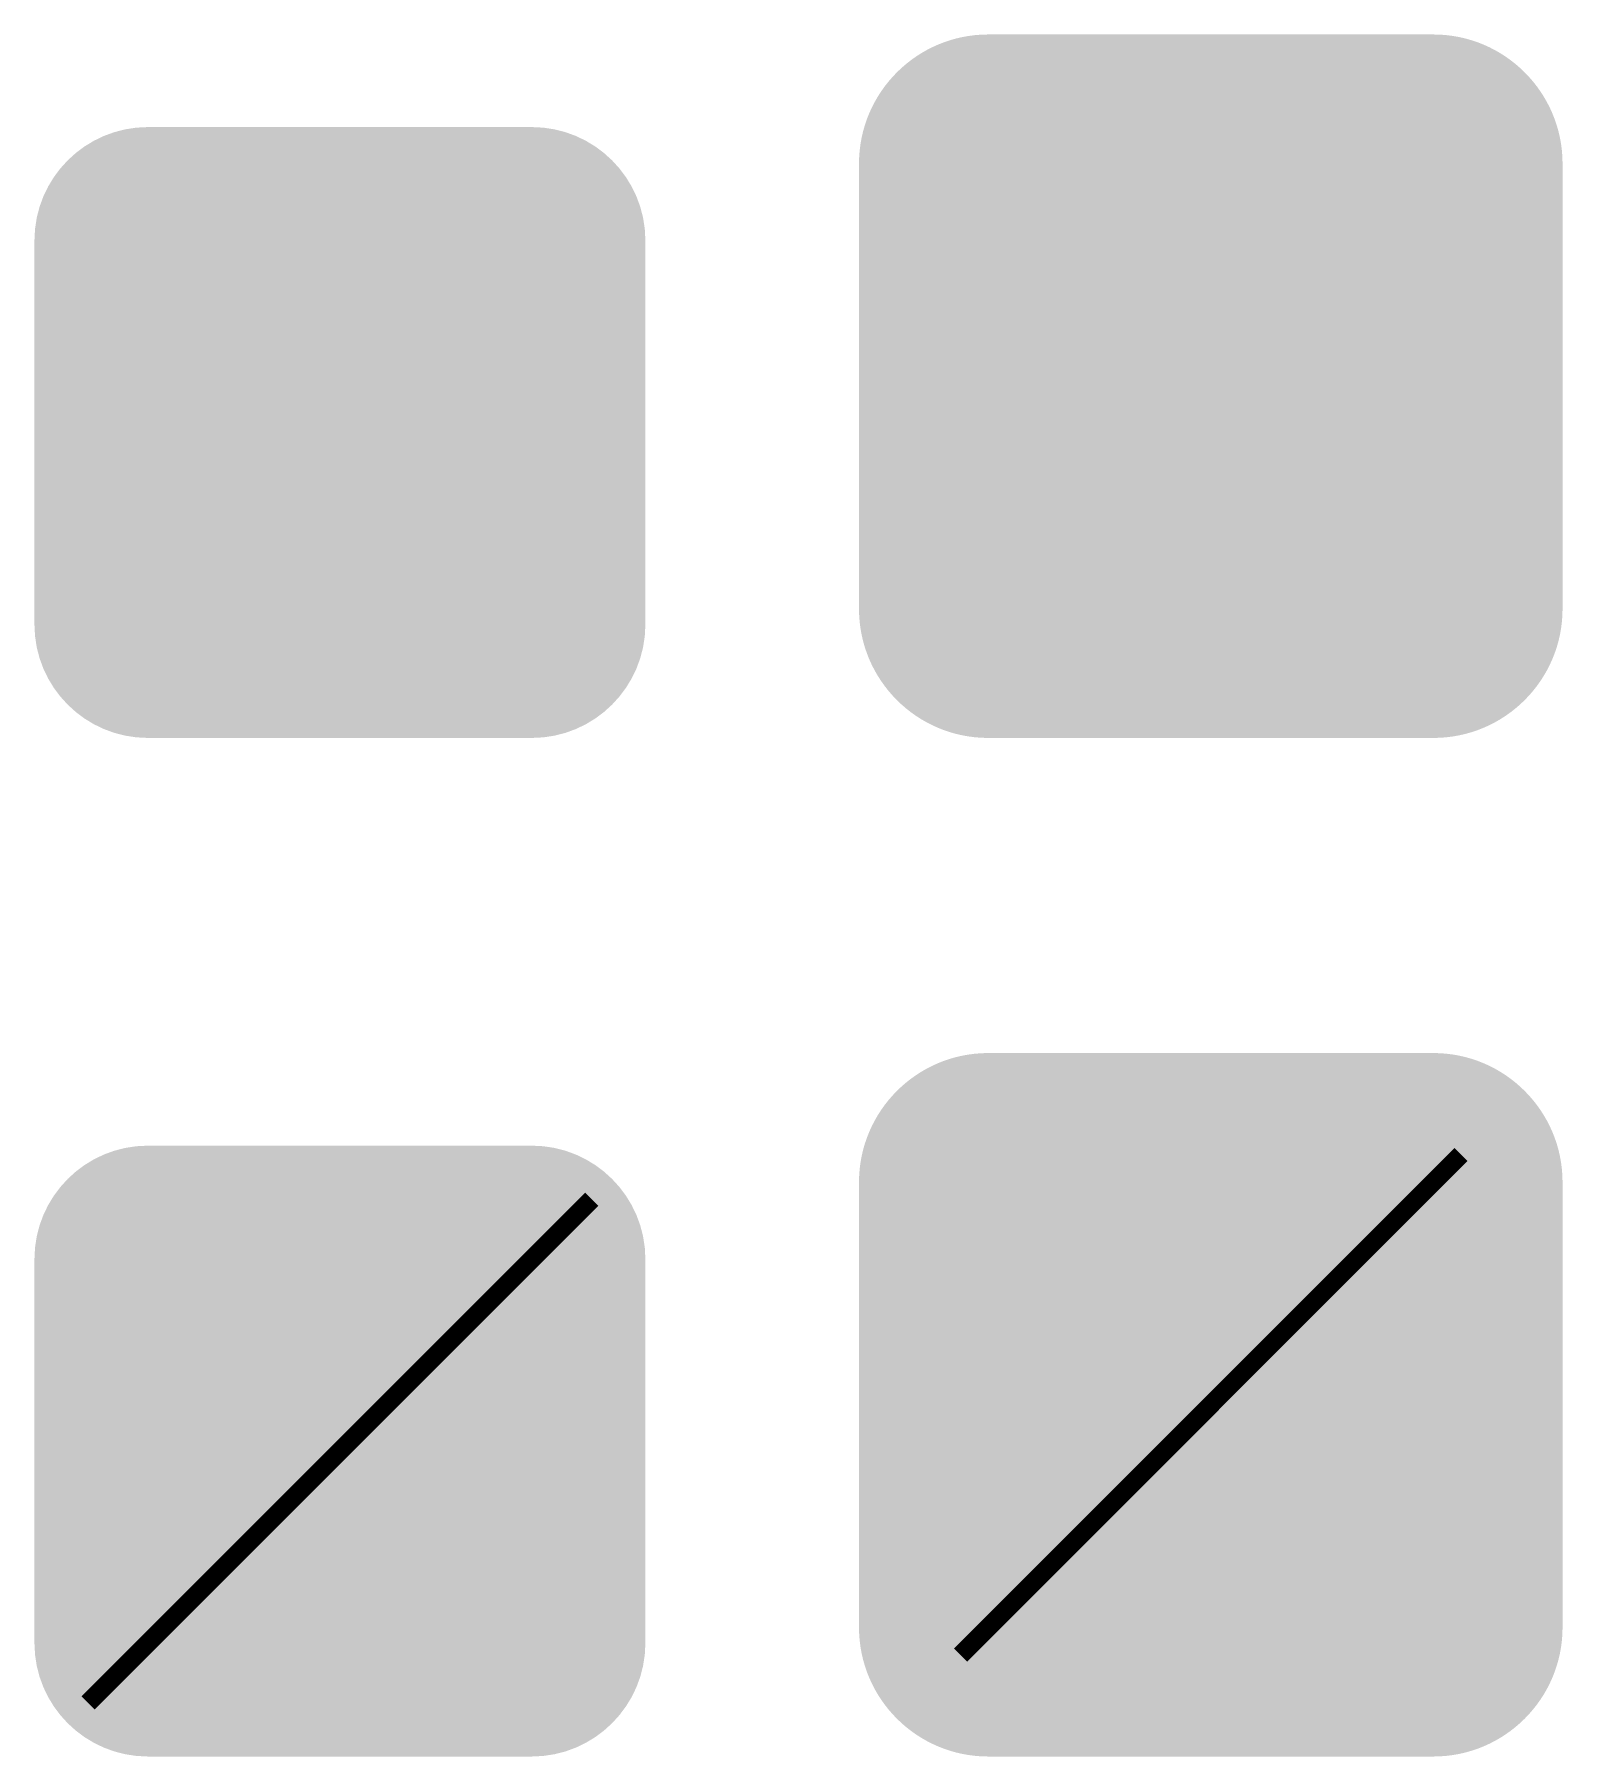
# Model space of a CAD drawing. Header units: millimetres. Extents: x 5277 to 6029, y 2052 to 2709.
# Drawn here: x 5640 to 5656.5, y 2667.63 to 2686.23 of the extents above; entities that cross this region are included whole.
import ezdxf

# ---------------------------------------------------------------- set-up
doc = ezdxf.new("R2010")
doc.units = ezdxf.units.MM
doc.layers.add('ServiceFacility', color=7, linetype='CONTINUOUS', true_color=0x000000)

# ---------------------------------------------------------------- blocks, each defined once
blk = doc.blocks.new('602020301_рек_мз')
at = {"layer": 'ServiceFacility', "linetype": 'Continuous'}
h = blk.add_hatch(color=256, dxfattribs=at)
edge = h.paths.add_edge_path()
edge.add_spline(control_points=[(0, 0), (0, 0.675), (0.55, 1.225), (1.225, 1.225)], knot_values=[-1, -1, -1, -1, 0, 0, 0, 0], degree=3, periodic=0)
edge.add_line((1.225, 1.225), (5.372, 1.225))
edge.add_spline(control_points=[(5.372, 1.225), (6.047, 1.225), (6.598, 0.675), (6.598, 0)], knot_values=[-1, -1, -1, -1, 0, 0, 0, 0], degree=3, periodic=0)
edge.add_line((6.598, 0), (6.598, -4.147))
edge.add_spline(control_points=[(6.598, -4.147), (6.598, -4.822), (6.047, -5.372), (5.372, -5.372)], knot_values=[-1, -1, -1, -1, 0, 0, 0, 0], degree=3, periodic=0)
edge.add_line((5.372, -5.372), (1.225, -5.372))
edge.add_spline(control_points=[(1.225, -5.372), (0.55, -5.372), (0, -4.822), (0, -4.147)], knot_values=[-1, -1, -1, -1, 0, 0, 0, 0], degree=3, periodic=0)
edge.add_line((0, -4.147), (0, 0))
edge = h.paths.add_edge_path(flags=16)
edge.add_spline(control_points=[(0.313, -4.147), (0.313, -4.652), (0.72, -5.059), (1.225, -5.059)], knot_values=[-1, -1, -1, -1, 0, 0, 0, 0], degree=3, periodic=0)
edge.add_line((1.225, -5.059), (5.372, -5.059))
edge.add_spline(control_points=[(5.372, -5.059), (5.878, -5.059), (6.285, -4.652), (6.285, -4.147)], knot_values=[-1, -1, -1, -1, 0, 0, 0, 0], degree=3, periodic=0)
edge.add_line((6.285, -4.147), (6.285, 0))
edge.add_spline(control_points=[(6.285, 0), (6.285, 0.505), (5.878, 0.912), (5.372, 0.912)], knot_values=[-1, -1, -1, -1, 0, 0, 0, 0], degree=3, periodic=0)
edge.add_line((5.372, 0.912), (1.225, 0.912))
edge.add_spline(control_points=[(1.225, 0.912), (0.72, 0.912), (0.313, 0.505), (0.313, 0)], knot_values=[-1, -1, -1, -1, 0, 0, 0, 0], degree=3, periodic=0)
edge.add_line((0.313, 0), (0.313, -4.147))
at = {"layer": 'ServiceFacility', "linetype": 'Continuous', "true_color": 0xffff00}
h = blk.add_hatch(color=2, dxfattribs=at)
edge = h.paths.add_edge_path()
edge.add_line((0.313, 0), (0.313, -4.147))
edge.add_spline(control_points=[(0.313, -4.147), (0.313, -4.652), (0.72, -5.059), (1.225, -5.059)], knot_values=[-1, -1, -1, -1, 0, 0, 0, 0], degree=3, periodic=0)
edge.add_line((1.225, -5.059), (5.372, -5.059))
edge.add_spline(control_points=[(5.372, -5.059), (5.878, -5.059), (6.285, -4.652), (6.285, -4.147)], knot_values=[-1, -1, -1, -1, 0, 0, 0, 0], degree=3, periodic=0)
edge.add_line((6.285, -4.147), (6.285, 0))
edge.add_spline(control_points=[(6.285, 0), (6.285, 0.505), (5.878, 0.912), (5.372, 0.912)], knot_values=[-1, -1, -1, -1, 0, 0, 0, 0], degree=3, periodic=0)
edge.add_line((5.372, 0.912), (1.225, 0.912))
edge.add_spline(control_points=[(1.225, 0.912), (0.72, 0.912), (0.313, 0.505), (0.313, 0)], knot_values=[-1, -1, -1, -1, 0, 0, 0, 0], degree=3, periodic=0)
at = {"layer": 'ServiceFacility', "linetype": 'Continuous'}
h = blk.add_hatch(color=256, dxfattribs=at)
h.paths.add_polyline_path([(3.3, 0.402), (5.823, -1.436), (4.861, -4.404), (1.739, -4.404), (0.777, -1.436), (3.234, 0.351)])
h.paths.add_polyline_path([(3.3, 0.11), (1.046, -1.523), (1.907, -4.171), (4.693, -4.171), (5.554, -1.523)], flags=16)
h.paths.add_polyline_path([(3.3, -0.24), (5.174, -1.604), (4.46, -3.806), (2.14, -3.806), (1.426, -1.604), (3.234, -0.291)], flags=0)
h.paths.add_polyline_path([(3.3, -0.524), (1.696, -1.691), (2.308, -3.573), (4.292, -3.573), (4.904, -1.691)], flags=0)
h.paths.add_polyline_path([(3.3, -0.838), (4.613, -1.793), (4.11, -3.332), (2.49, -3.332), (1.987, -1.793), (3.234, -0.889)], flags=0)
h.paths.add_polyline_path([(3.3, -1.122), (2.257, -1.881), (2.658, -3.106), (3.942, -3.106), (4.343, -1.881)], flags=0)
blk = doc.blocks.new('602020301_рек_рз')
at = {"layer": 'ServiceFacility', "linetype": 'Continuous'}
h = blk.add_hatch(color=256, dxfattribs=at)
edge = h.paths.add_edge_path()
edge.add_spline(control_points=[(-0.095, -0.169), (-0.095, 0.599), (0.531, 1.225), (1.3, 1.225)], knot_values=[-1, -1, -1, -1, 0, 0, 0, 0], degree=3, periodic=0)
edge.add_line((1.3, 1.225), (6.108, 1.225))
edge.add_spline(control_points=[(6.108, 1.225), (6.877, 1.225), (7.503, 0.599), (7.503, -0.169)], knot_values=[-1, -1, -1, -1, 0, 0, 0, 0], degree=3, periodic=0)
edge.add_line((7.503, -0.169), (7.503, -4.978))
edge.add_spline(control_points=[(7.503, -4.978), (7.503, -5.747), (6.877, -6.372), (6.108, -6.372)], knot_values=[-1, -1, -1, -1, 0, 0, 0, 0], degree=3, periodic=0)
edge.add_line((6.108, -6.372), (1.3, -6.372))
edge.add_spline(control_points=[(1.3, -6.372), (0.531, -6.372), (-0.095, -5.747), (-0.095, -4.978)], knot_values=[-1, -1, -1, -1, 0, 0, 0, 0], degree=3, periodic=0)
edge.add_line((-0.095, -4.978), (-0.095, -0.169))
edge = h.paths.add_edge_path(flags=16)
edge.add_spline(control_points=[(0.218, -4.978), (0.218, -5.577), (0.701, -6.059), (1.3, -6.059)], knot_values=[-1, -1, -1, -1, 0, 0, 0, 0], degree=3, periodic=0)
edge.add_line((1.3, -6.059), (6.108, -6.059))
edge.add_spline(control_points=[(6.108, -6.059), (6.707, -6.059), (7.19, -5.577), (7.19, -4.978)], knot_values=[-1, -1, -1, -1, 0, 0, 0, 0], degree=3, periodic=0)
edge.add_line((7.19, -4.978), (7.19, -0.169))
edge.add_spline(control_points=[(7.19, -0.169), (7.19, 0.43), (6.707, 0.912), (6.108, 0.912)], knot_values=[-1, -1, -1, -1, 0, 0, 0, 0], degree=3, periodic=0)
edge.add_line((6.108, 0.912), (1.3, 0.912))
edge.add_spline(control_points=[(1.3, 0.912), (0.701, 0.912), (0.218, 0.43), (0.218, -0.169)], knot_values=[-1, -1, -1, -1, 0, 0, 0, 0], degree=3, periodic=0)
edge.add_line((0.218, -0.169), (0.218, -4.978))
at = {"layer": 'ServiceFacility', "linetype": 'Continuous', "true_color": 0xffff00}
h = blk.add_hatch(color=2, dxfattribs=at)
edge = h.paths.add_edge_path()
edge.add_spline(control_points=[(0.218, -4.978), (0.218, -5.577), (0.701, -6.059), (1.3, -6.059)], knot_values=[-1, -1, -1, -1, 0, 0, 0, 0], degree=3, periodic=0)
edge.add_line((1.3, -6.059), (6.108, -6.059))
edge.add_spline(control_points=[(6.108, -6.059), (6.707, -6.059), (7.19, -5.577), (7.19, -4.978)], knot_values=[-1, -1, -1, -1, 0, 0, 0, 0], degree=3, periodic=0)
edge.add_line((7.19, -4.978), (7.19, -0.169))
edge.add_spline(control_points=[(7.19, -0.169), (7.19, 0.43), (6.707, 0.912), (6.108, 0.912)], knot_values=[-1, -1, -1, -1, 0, 0, 0, 0], degree=3, periodic=0)
edge.add_line((6.108, 0.912), (1.3, 0.912))
edge.add_spline(control_points=[(1.3, 0.912), (0.701, 0.912), (0.218, 0.43), (0.218, -0.169)], knot_values=[-1, -1, -1, -1, 0, 0, 0, 0], degree=3, periodic=0)
edge.add_line((0.218, -0.169), (0.218, -4.978))
at = {"layer": 'ServiceFacility', "linetype": 'Continuous'}
h = blk.add_hatch(color=256, dxfattribs=at)
edge = h.paths.add_edge_path()
edge.add_line((0.426, -0.513), (0.426, -4.634))
edge.add_spline(control_points=[(0.426, -4.634), (0.426, -5.305), (0.973, -5.852), (1.644, -5.852)], knot_values=[0, 0, 0, 0, 1, 1, 1, 1], degree=3, periodic=0)
edge.add_line((1.644, -5.852), (5.765, -5.852))
edge.add_spline(control_points=[(5.765, -5.852), (6.435, -5.852), (6.983, -5.305), (6.983, -4.634)], knot_values=[0, 0, 0, 0, 1, 1, 1, 1], degree=3, periodic=0)
edge.add_line((6.983, -4.634), (6.983, -0.513))
edge.add_spline(control_points=[(6.983, -0.513), (6.983, 0.158), (6.435, 0.705), (5.765, 0.705)], knot_values=[0, 0, 0, 0, 1, 1, 1, 1], degree=3, periodic=0)
edge.add_line((5.765, 0.705), (1.644, 0.705))
edge.add_spline(control_points=[(1.644, 0.705), (0.973, 0.705), (0.426, 0.158), (0.426, -0.513)], knot_values=[0, 0, 0, 0, 1, 1, 1, 1], degree=3, periodic=0)
edge = h.paths.add_edge_path(flags=16)
edge.add_spline(control_points=[(0.737, -4.634), (0.737, -5.136), (1.142, -5.541), (1.644, -5.541)], knot_values=[-1, -1, -1, -1, 0, 0, 0, 0], degree=3, periodic=0)
edge.add_line((1.644, -5.541), (5.765, -5.541))
edge.add_spline(control_points=[(5.765, -5.541), (6.267, -5.541), (6.671, -5.136), (6.671, -4.634)], knot_values=[-1, -1, -1, -1, 0, 0, 0, 0], degree=3, periodic=0)
edge.add_line((6.671, -4.634), (6.671, -0.513))
edge.add_spline(control_points=[(6.671, -0.513), (6.671, -0.011), (6.267, 0.394), (5.765, 0.394)], knot_values=[-1, -1, -1, -1, 0, 0, 0, 0], degree=3, periodic=0)
edge.add_line((5.765, 0.394), (1.644, 0.394))
edge.add_spline(control_points=[(1.644, 0.394), (1.142, 0.394), (0.737, -0.011), (0.737, -0.513)], knot_values=[-1, -1, -1, -1, 0, 0, 0, 0], degree=3, periodic=0)
edge.add_line((0.737, -0.513), (0.737, -4.634))
h = blk.add_hatch(color=256, dxfattribs=at)
h.paths.add_polyline_path([(3.687, -0.111), (6.21, -1.949), (5.247, -4.917), (2.126, -4.917), (1.163, -1.949), (3.621, -0.162)])
h.paths.add_polyline_path([(3.687, -0.403), (1.433, -2.036), (2.294, -4.684), (5.08, -4.684), (5.94, -2.036)], flags=16)
h.paths.add_polyline_path([(3.687, -0.753), (5.561, -2.117), (4.846, -4.319), (2.527, -4.319), (1.812, -2.117), (3.621, -0.804)], flags=0)
h.paths.add_polyline_path([(3.687, -1.037), (2.082, -2.204), (2.695, -4.086), (4.678, -4.086), (5.291, -2.204)], flags=0)
h.paths.add_polyline_path([(3.687, -1.351), (4.999, -2.306), (4.496, -3.845), (2.877, -3.845), (2.374, -2.306), (3.621, -1.402)], flags=0)
h.paths.add_polyline_path([(3.687, -1.635), (2.644, -2.394), (3.045, -3.619), (4.328, -3.619), (4.73, -2.394)], flags=0)
blk = doc.blocks.new('602020301_ликв_мз')
at = {"layer": 'ServiceFacility', "linetype": 'Continuous'}
h = blk.add_hatch(color=256, dxfattribs=at)
edge = h.paths.add_edge_path()
edge.add_spline(control_points=[(0, 0), (0, 0.675), (0.55, 1.225), (1.225, 1.225)], knot_values=[-1, -1, -1, -1, 0, 0, 0, 0], degree=3, periodic=0)
edge.add_line((1.225, 1.225), (5.372, 1.225))
edge.add_spline(control_points=[(5.372, 1.225), (6.047, 1.225), (6.598, 0.675), (6.598, 0)], knot_values=[-1, -1, -1, -1, 0, 0, 0, 0], degree=3, periodic=0)
edge.add_line((6.598, 0), (6.598, -4.147))
edge.add_spline(control_points=[(6.598, -4.147), (6.598, -4.822), (6.047, -5.372), (5.372, -5.372)], knot_values=[-1, -1, -1, -1, 0, 0, 0, 0], degree=3, periodic=0)
edge.add_line((5.372, -5.372), (1.225, -5.372))
edge.add_spline(control_points=[(1.225, -5.372), (0.55, -5.372), (0, -4.822), (0, -4.147)], knot_values=[-1, -1, -1, -1, 0, 0, 0, 0], degree=3, periodic=0)
edge.add_line((0, -4.147), (0, 0))
edge = h.paths.add_edge_path(flags=16)
edge.add_spline(control_points=[(0.313, -4.147), (0.313, -4.652), (0.72, -5.059), (1.225, -5.059)], knot_values=[-1, -1, -1, -1, 0, 0, 0, 0], degree=3, periodic=0)
edge.add_line((1.225, -5.059), (5.372, -5.059))
edge.add_spline(control_points=[(5.372, -5.059), (5.878, -5.059), (6.285, -4.652), (6.285, -4.147)], knot_values=[-1, -1, -1, -1, 0, 0, 0, 0], degree=3, periodic=0)
edge.add_line((6.285, -4.147), (6.285, 0))
edge.add_spline(control_points=[(6.285, 0), (6.285, 0.505), (5.878, 0.912), (5.372, 0.912)], knot_values=[-1, -1, -1, -1, 0, 0, 0, 0], degree=3, periodic=0)
edge.add_line((5.372, 0.912), (1.225, 0.912))
edge.add_spline(control_points=[(1.225, 0.912), (0.72, 0.912), (0.313, 0.505), (0.313, 0)], knot_values=[-1, -1, -1, -1, 0, 0, 0, 0], degree=3, periodic=0)
edge.add_line((0.313, 0), (0.313, -4.147))
at = {"layer": 'ServiceFacility', "linetype": 'Continuous', "true_color": 0xffffff}
h = blk.add_hatch(color=7, dxfattribs=at)
edge = h.paths.add_edge_path()
edge.add_line((0.313, 0), (0.313, -4.147))
edge.add_spline(control_points=[(0.313, -4.147), (0.313, -4.652), (0.72, -5.059), (1.225, -5.059)], knot_values=[-1, -1, -1, -1, 0, 0, 0, 0], degree=3, periodic=0)
edge.add_line((1.225, -5.059), (5.372, -5.059))
edge.add_spline(control_points=[(5.372, -5.059), (5.878, -5.059), (6.285, -4.652), (6.285, -4.147)], knot_values=[-1, -1, -1, -1, 0, 0, 0, 0], degree=3, periodic=0)
edge.add_line((6.285, -4.147), (6.285, 0))
edge.add_spline(control_points=[(6.285, 0), (6.285, 0.505), (5.878, 0.912), (5.372, 0.912)], knot_values=[-1, -1, -1, -1, 0, 0, 0, 0], degree=3, periodic=0)
edge.add_line((5.372, 0.912), (1.225, 0.912))
edge.add_spline(control_points=[(1.225, 0.912), (0.72, 0.912), (0.313, 0.505), (0.313, 0)], knot_values=[-1, -1, -1, -1, 0, 0, 0, 0], degree=3, periodic=0)
at = {"layer": 'ServiceFacility', "linetype": 'Continuous'}
h = blk.add_hatch(color=256, dxfattribs=at)
h.paths.add_polyline_path([(3.3, 0.402), (5.823, -1.436), (4.861, -4.404), (1.739, -4.404), (0.777, -1.436), (3.234, 0.351)])
h.paths.add_polyline_path([(3.3, 0.11), (1.046, -1.523), (1.907, -4.171), (4.693, -4.171), (5.554, -1.523)], flags=16)
h.paths.add_polyline_path([(3.3, -0.24), (5.174, -1.604), (4.46, -3.806), (2.14, -3.806), (1.426, -1.604), (3.234, -0.291)], flags=0)
h.paths.add_polyline_path([(3.3, -0.524), (1.696, -1.691), (2.308, -3.573), (4.292, -3.573), (4.904, -1.691)], flags=0)
h.paths.add_polyline_path([(3.3, -0.838), (4.613, -1.793), (4.11, -3.332), (2.49, -3.332), (1.987, -1.793), (3.234, -0.889)], flags=0)
h.paths.add_polyline_path([(3.3, -1.122), (2.257, -1.881), (2.658, -3.106), (3.942, -3.106), (4.343, -1.881)], flags=0)
at = {"layer": 'ServiceFacility', "color": 1, "linetype": 'Continuous', "true_color": 0xff0000, "const_width": 0.2}
blk.add_lwpolyline([(0.58, -4.793), (6.018, 0.646)], dxfattribs=at)
blk = doc.blocks.new('602020301_ликв_рз')
at = {"layer": 'ServiceFacility', "linetype": 'Continuous'}
h = blk.add_hatch(color=256, dxfattribs=at)
edge = h.paths.add_edge_path()
edge.add_spline(control_points=[(-0.095, -0.169), (-0.095, 0.599), (0.531, 1.225), (1.3, 1.225)], knot_values=[-1, -1, -1, -1, 0, 0, 0, 0], degree=3, periodic=0)
edge.add_line((1.3, 1.225), (6.108, 1.225))
edge.add_spline(control_points=[(6.108, 1.225), (6.877, 1.225), (7.503, 0.599), (7.503, -0.169)], knot_values=[-1, -1, -1, -1, 0, 0, 0, 0], degree=3, periodic=0)
edge.add_line((7.503, -0.169), (7.503, -4.978))
edge.add_spline(control_points=[(7.503, -4.978), (7.503, -5.747), (6.877, -6.372), (6.108, -6.372)], knot_values=[-1, -1, -1, -1, 0, 0, 0, 0], degree=3, periodic=0)
edge.add_line((6.108, -6.372), (1.3, -6.372))
edge.add_spline(control_points=[(1.3, -6.372), (0.531, -6.372), (-0.095, -5.747), (-0.095, -4.978)], knot_values=[-1, -1, -1, -1, 0, 0, 0, 0], degree=3, periodic=0)
edge.add_line((-0.095, -4.978), (-0.095, -0.169))
edge = h.paths.add_edge_path(flags=16)
edge.add_spline(control_points=[(0.218, -4.978), (0.218, -5.577), (0.701, -6.059), (1.3, -6.059)], knot_values=[-1, -1, -1, -1, 0, 0, 0, 0], degree=3, periodic=0)
edge.add_line((1.3, -6.059), (6.108, -6.059))
edge.add_spline(control_points=[(6.108, -6.059), (6.707, -6.059), (7.19, -5.577), (7.19, -4.978)], knot_values=[-1, -1, -1, -1, 0, 0, 0, 0], degree=3, periodic=0)
edge.add_line((7.19, -4.978), (7.19, -0.169))
edge.add_spline(control_points=[(7.19, -0.169), (7.19, 0.43), (6.707, 0.912), (6.108, 0.912)], knot_values=[-1, -1, -1, -1, 0, 0, 0, 0], degree=3, periodic=0)
edge.add_line((6.108, 0.912), (1.3, 0.912))
edge.add_spline(control_points=[(1.3, 0.912), (0.701, 0.912), (0.218, 0.43), (0.218, -0.169)], knot_values=[-1, -1, -1, -1, 0, 0, 0, 0], degree=3, periodic=0)
edge.add_line((0.218, -0.169), (0.218, -4.978))
at = {"layer": 'ServiceFacility', "linetype": 'Continuous', "true_color": 0xffffff}
h = blk.add_hatch(color=7, dxfattribs=at)
edge = h.paths.add_edge_path()
edge.add_spline(control_points=[(0.218, -4.978), (0.218, -5.577), (0.701, -6.059), (1.3, -6.059)], knot_values=[-1, -1, -1, -1, 0, 0, 0, 0], degree=3, periodic=0)
edge.add_line((1.3, -6.059), (6.108, -6.059))
edge.add_spline(control_points=[(6.108, -6.059), (6.707, -6.059), (7.19, -5.577), (7.19, -4.978)], knot_values=[-1, -1, -1, -1, 0, 0, 0, 0], degree=3, periodic=0)
edge.add_line((7.19, -4.978), (7.19, -0.169))
edge.add_spline(control_points=[(7.19, -0.169), (7.19, 0.43), (6.707, 0.912), (6.108, 0.912)], knot_values=[-1, -1, -1, -1, 0, 0, 0, 0], degree=3, periodic=0)
edge.add_line((6.108, 0.912), (1.3, 0.912))
edge.add_spline(control_points=[(1.3, 0.912), (0.701, 0.912), (0.218, 0.43), (0.218, -0.169)], knot_values=[-1, -1, -1, -1, 0, 0, 0, 0], degree=3, periodic=0)
edge.add_line((0.218, -0.169), (0.218, -4.978))
at = {"layer": 'ServiceFacility', "linetype": 'Continuous'}
h = blk.add_hatch(color=256, dxfattribs=at)
edge = h.paths.add_edge_path()
edge.add_line((0.426, -0.513), (0.426, -4.634))
edge.add_spline(control_points=[(0.426, -4.634), (0.426, -5.305), (0.973, -5.852), (1.644, -5.852)], knot_values=[0, 0, 0, 0, 1, 1, 1, 1], degree=3, periodic=0)
edge.add_line((1.644, -5.852), (5.765, -5.852))
edge.add_spline(control_points=[(5.765, -5.852), (6.435, -5.852), (6.983, -5.305), (6.983, -4.634)], knot_values=[0, 0, 0, 0, 1, 1, 1, 1], degree=3, periodic=0)
edge.add_line((6.983, -4.634), (6.983, -0.513))
edge.add_spline(control_points=[(6.983, -0.513), (6.983, 0.158), (6.435, 0.705), (5.765, 0.705)], knot_values=[0, 0, 0, 0, 1, 1, 1, 1], degree=3, periodic=0)
edge.add_line((5.765, 0.705), (1.644, 0.705))
edge.add_spline(control_points=[(1.644, 0.705), (0.973, 0.705), (0.426, 0.158), (0.426, -0.513)], knot_values=[0, 0, 0, 0, 1, 1, 1, 1], degree=3, periodic=0)
edge = h.paths.add_edge_path(flags=16)
edge.add_spline(control_points=[(0.737, -4.634), (0.737, -5.136), (1.142, -5.541), (1.644, -5.541)], knot_values=[-1, -1, -1, -1, 0, 0, 0, 0], degree=3, periodic=0)
edge.add_line((1.644, -5.541), (5.765, -5.541))
edge.add_spline(control_points=[(5.765, -5.541), (6.267, -5.541), (6.671, -5.136), (6.671, -4.634)], knot_values=[-1, -1, -1, -1, 0, 0, 0, 0], degree=3, periodic=0)
edge.add_line((6.671, -4.634), (6.671, -0.513))
edge.add_spline(control_points=[(6.671, -0.513), (6.671, -0.011), (6.267, 0.394), (5.765, 0.394)], knot_values=[-1, -1, -1, -1, 0, 0, 0, 0], degree=3, periodic=0)
edge.add_line((5.765, 0.394), (1.644, 0.394))
edge.add_spline(control_points=[(1.644, 0.394), (1.142, 0.394), (0.737, -0.011), (0.737, -0.513)], knot_values=[-1, -1, -1, -1, 0, 0, 0, 0], degree=3, periodic=0)
edge.add_line((0.737, -0.513), (0.737, -4.634))
h = blk.add_hatch(color=256, dxfattribs=at)
h.paths.add_polyline_path([(3.687, -0.111), (6.21, -1.949), (5.247, -4.917), (2.126, -4.917), (1.163, -1.949), (3.621, -0.162)])
h.paths.add_polyline_path([(3.687, -0.403), (1.433, -2.036), (2.294, -4.684), (5.08, -4.684), (5.94, -2.036)], flags=16)
h.paths.add_polyline_path([(3.687, -0.753), (5.561, -2.117), (4.846, -4.319), (2.527, -4.319), (1.812, -2.117), (3.621, -0.804)], flags=0)
h.paths.add_polyline_path([(3.687, -1.037), (2.082, -2.204), (2.695, -4.086), (4.678, -4.086), (5.291, -2.204)], flags=0)
h.paths.add_polyline_path([(3.687, -1.351), (4.999, -2.306), (4.496, -3.845), (2.877, -3.845), (2.374, -2.306), (3.621, -1.402)], flags=0)
h.paths.add_polyline_path([(3.687, -1.635), (2.644, -2.394), (3.045, -3.619), (4.328, -3.619), (4.73, -2.394)], flags=0)
at = {"layer": 'ServiceFacility', "color": 1, "linetype": 'Continuous', "true_color": 0xff0000, "const_width": 0.2}
blk.add_lwpolyline([(1.002, -5.276), (6.406, 0.129)], dxfattribs=at)

msp = doc.modelspace()

# ---------------------------------------------------------------- block references
at = {"layer": 'ServiceFacility', "linetype": 'Continuous'}
for name, p in [('602020301_рек_рз', (5649, 2685)), ('602020301_рек_мз', (5640, 2684)), ('602020301_ликв_рз', (5649, 2674)), ('602020301_ликв_мз', (5640, 2673))]:
    msp.add_blockref(name, p, dxfattribs=at)

doc.saveas('drawing.dxf')
